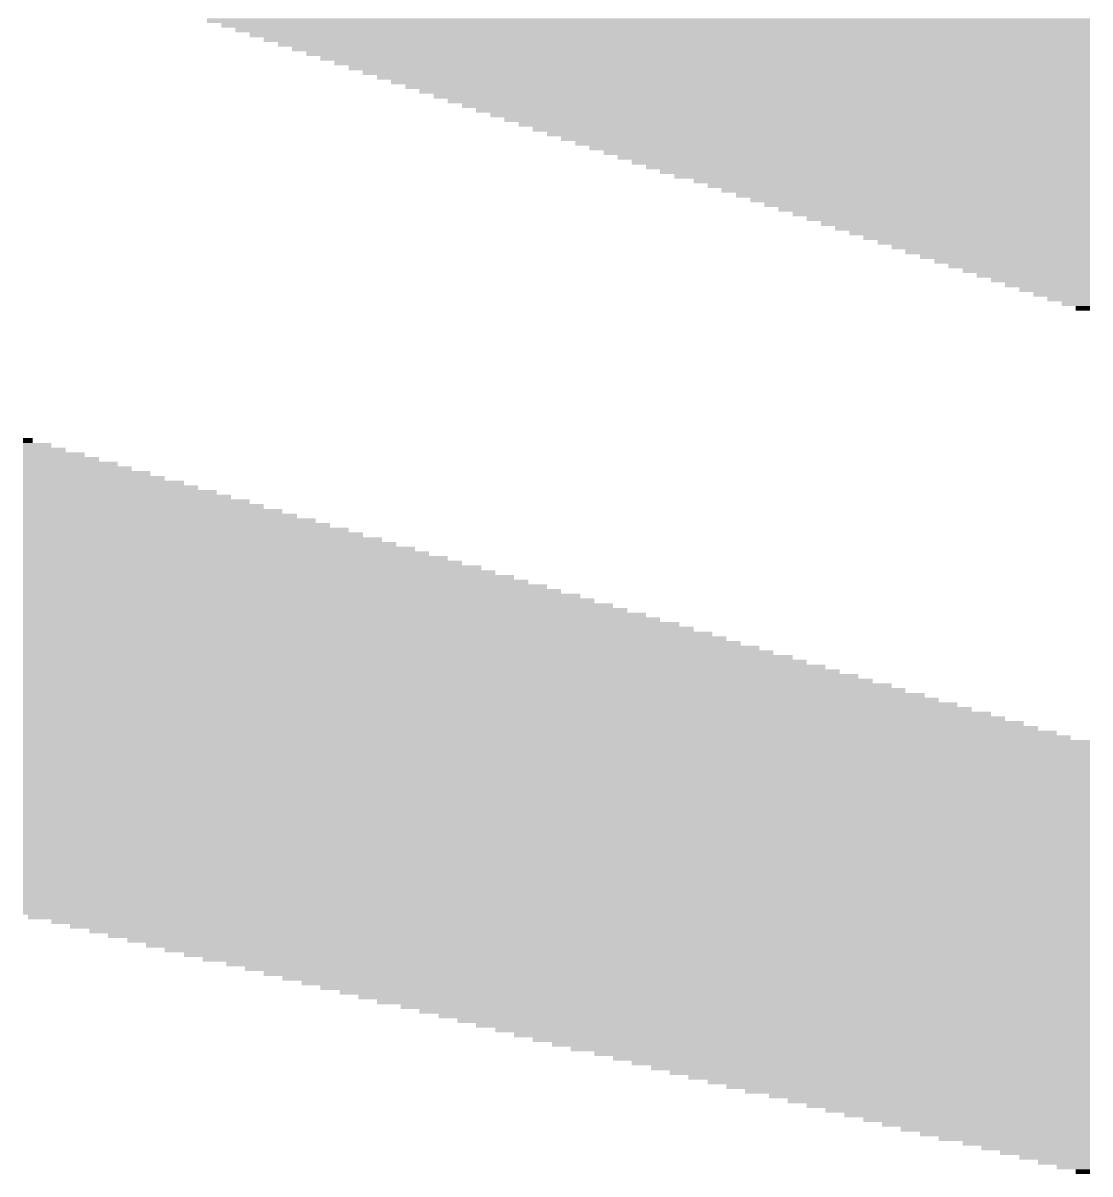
# Model space of a CAD drawing. Extents: x -50 to 50, y -28 to 28.
# Drawn here: x -50.03 to -45.24, y 10.85 to 16.01 of the extents above; entities that cross this region are included whole.
import ezdxf

# ---------------------------------------------------------------- set-up
doc = ezdxf.new("R2010")
doc.units = 0
doc.layers.add('200', color=132, linetype='CONTINUOUS')

# ---------------------------------------------------------------- blocks, each defined once
blk = doc.blocks.new('RECT')
blk.add_solid([(-0.5, -0.5), (0.5, -0.5), (-0.5, 0.5), (0.5, 0.5)])

msp = doc.modelspace()

# ---------------------------------------------------------------- block references
at = {"layer": '200'}
for p, xscale, yscale in [((-47.2224, 16.0232), 3.9599, 0.0211), ((-47.1907, 16.002), 3.8964, 0.0213), ((-47.1589, 15.9808), 3.8329, 0.0211), ((-47.1272, 15.9597), 3.7694, 0.0211), ((-47.0954, 15.9385), 3.7059, 0.0213), ((-47.0637, 15.9173), 3.6424, 0.0211), ((-47.0319, 15.8962), 3.5789, 0.0211), ((-47.0002, 15.875), 3.5154, 0.0213), ((-46.9684, 15.8538), 3.4519, 0.0211), ((-46.9367, 15.8327), 3.3884, 0.0211), ((-46.9049, 15.8115), 3.3249, 0.0213), ((-46.8732, 15.7903), 3.2614, 0.0211), ((-46.8414, 15.7692), 3.1979, 0.0211), ((-46.8097, 15.748), 3.1344, 0.0213), ((-46.7779, 15.7268), 3.0709, 0.0211), ((-46.7462, 15.7057), 3.0074, 0.0211), ((-46.7144, 15.6845), 2.9439, 0.0213), ((-46.6827, 15.6633), 2.8804, 0.0211), ((-46.6509, 15.6422), 2.8169, 0.0211), ((-46.6192, 15.621), 2.7534, 0.0213), ((-46.5874, 15.5998), 2.6899, 0.0211), ((-46.5557, 15.5787), 2.6264, 0.0211), ((-46.5239, 15.5575), 2.5629, 0.0213), ((-46.4922, 15.5363), 2.4994, 0.0211), ((-46.4604, 15.5152), 2.4359, 0.0211), ((-46.4287, 15.494), 2.3724, 0.0213), ((-46.3969, 15.4728), 2.3089, 0.0211), ((-46.3652, 15.4517), 2.2454, 0.0211), ((-46.3334, 15.4305), 2.1819, 0.0213), ((-46.3017, 15.4093), 2.1184, 0.0211), ((-46.2699, 15.3882), 2.0549, 0.0211), ((-46.2382, 15.367), 1.9914, 0.0213), ((-46.2064, 15.3458), 1.9279, 0.0211), ((-46.1747, 15.3247), 1.8644, 0.0211), ((-46.1315, 15.3035), 1.778, 0.0213), ((-46.0997, 15.2823), 1.7145, 0.0211), ((-46.0693, 15.2612), 1.6535, 0.0211), ((-46.0362, 15.24), 1.5875, 0.0213), ((-46.0045, 15.2188), 1.524, 0.0211), ((-45.9727, 15.1977), 1.4605, 0.0211), ((-45.941, 15.1765), 1.397, 0.0213), ((-45.9092, 15.1553), 1.3335, 0.0211), ((-45.8775, 15.1342), 1.27, 0.0211), ((-45.8457, 15.113), 1.2065, 0.0213), ((-45.814, 15.0918), 1.143, 0.0211), ((-45.7822, 15.0707), 1.0795, 0.0211), ((-45.7505, 15.0495), 1.016, 0.0213), ((-45.7187, 15.0283), 0.9525, 0.0211), ((-45.687, 15.0072), 0.889, 0.0211), ((-45.6565, 14.986), 0.828, 0.0213), ((-45.6235, 14.9648), 0.762, 0.0211), ((-45.5917, 14.9437), 0.6985, 0.0211), ((-45.56, 14.9225), 0.635, 0.0213), ((-45.5282, 14.9013), 0.5715, 0.0211), ((-45.4965, 14.8802), 0.508, 0.0211), ((-45.4647, 14.859), 0.4445, 0.0213), ((-45.433, 14.8378), 0.381, 0.0211), ((-45.4012, 14.8167), 0.3175, 0.0211), ((-45.3695, 14.7955), 0.254, 0.0213), ((-45.3377, 14.7743), 0.1905, 0.0211), ((-45.306, 14.7532), 0.127, 0.0211), ((-45.2742, 14.732), 0.0635, 0.0213), ((-50.0063, 14.1393), 0.0432, 0.0211), ((-49.9326, 14.097), 0.1905, 0.0213), ((-49.9643, 14.1182), 0.127, 0.0211), ((-49.8894, 14.0758), 0.2769, 0.0211), ((-49.8577, 14.0547), 0.3404, 0.0211), ((-49.8158, 14.0335), 0.4242, 0.0213), ((-49.784, 14.0123), 0.4877, 0.0211), ((-49.7421, 13.9912), 0.5715, 0.0211), ((-49.6672, 13.9488), 0.7214, 0.0211), ((-49.7103, 13.97), 0.635, 0.0213), ((-49.5935, 13.9065), 0.8687, 0.0213), ((-49.5618, 13.8853), 0.9322, 0.0211), ((-49.6354, 13.9277), 0.7849, 0.0211), ((-49.4881, 13.843), 1.0795, 0.0213), ((-49.5198, 13.8642), 1.016, 0.0211), ((-49.4462, 13.8218), 1.1633, 0.0211), ((-49.4132, 13.8007), 1.2294, 0.0211), ((-49.3713, 13.7795), 1.3132, 0.0213), ((-49.3395, 13.7583), 1.3767, 0.0211), ((-49.2976, 13.7372), 1.4605, 0.0211), ((-49.2227, 13.6948), 1.6104, 0.0211), ((-49.2658, 13.716), 1.524, 0.0213), ((-49.1909, 13.6737), 1.6739, 0.0211), ((-49.149, 13.6525), 1.7577, 0.0213), ((-49.1173, 13.6313), 1.8212, 0.0211), ((-49.0436, 13.589), 1.9685, 0.0213), ((-49.0753, 13.6102), 1.905, 0.0211), ((-49.0004, 13.5678), 2.0549, 0.0211), ((-48.9687, 13.5467), 2.1184, 0.0211), ((-48.9268, 13.5255), 2.2022, 0.0213), ((-48.895, 13.5043), 2.2657, 0.0211), ((-48.8531, 13.4832), 2.3495, 0.0211), ((-48.7782, 13.4408), 2.4994, 0.0211), ((-48.7464, 13.4197), 2.5629, 0.0211), ((-48.8213, 13.462), 2.413, 0.0213), ((-48.7045, 13.3985), 2.6467, 0.0213), ((-48.6728, 13.3773), 2.7102, 0.0211), ((-48.5991, 13.335), 2.8575, 0.0213), ((-48.6308, 13.3562), 2.794, 0.0211), ((-48.5559, 13.3138), 2.9439, 0.0211), ((-48.5242, 13.2927), 3.0074, 0.0211), ((-48.4823, 13.2715), 3.0912, 0.0213), ((-48.4505, 13.2503), 3.1547, 0.0211), ((-48.4188, 13.2292), 3.2182, 0.0211), ((-48.3451, 13.1868), 3.3655, 0.0211), ((-48.3019, 13.1657), 3.4519, 0.0211), ((-48.3768, 13.208), 3.302, 0.0213), ((-48.2702, 13.1445), 3.5154, 0.0213), ((-48.2283, 13.1233), 3.5992, 0.0211), ((-48.1965, 13.1022), 3.6627, 0.0211), ((-48.1546, 13.081), 3.7465, 0.0213), ((-48.1228, 13.0598), 3.81, 0.0211), ((-48.0797, 13.0387), 3.8964, 0.0211), ((-48.0492, 13.0175), 3.9573, 0.0213), ((-48.006, 12.9963), 4.0437, 0.0211), ((-47.9743, 12.9752), 4.1072, 0.0211), ((-47.9323, 12.954), 4.191, 0.0213), ((-47.9006, 12.9328), 4.2545, 0.0211), ((-47.8574, 12.9117), 4.3409, 0.0211), ((-47.8257, 12.8905), 4.4044, 0.0213), ((-47.7838, 12.8693), 4.4882, 0.0211), ((-47.752, 12.8482), 4.5517, 0.0211), ((-47.7101, 12.827), 4.6355, 0.0213), ((-47.6783, 12.8058), 4.699, 0.0211), ((-47.6352, 12.7847), 4.7854, 0.0211), ((-47.6352, 12.7635), 4.7854, 0.0213), ((-47.6352, 12.7423), 4.7854, 0.0211), ((-47.6352, 12.7212), 4.7854, 0.0211), ((-47.6352, 12.7), 4.7854, 0.0213), ((-47.6352, 12.6788), 4.7854, 0.0211), ((-47.6352, 12.6577), 4.7854, 0.0211), ((-47.6352, 12.6365), 4.7854, 0.0213), ((-47.6352, 12.6153), 4.7854, 0.0211), ((-47.6352, 12.5942), 4.7854, 0.0211), ((-47.6352, 12.573), 4.7854, 0.0213), ((-47.6352, 12.5518), 4.7854, 0.0211), ((-47.6352, 12.5307), 4.7854, 0.0211), ((-47.6352, 12.5095), 4.7854, 0.0213), ((-47.6352, 12.4883), 4.7854, 0.0211), ((-47.6352, 12.4672), 4.7854, 0.0211), ((-47.6352, 12.446), 4.7854, 0.0213), ((-47.6352, 12.4248), 4.7854, 0.0211), ((-47.6352, 12.4037), 4.7854, 0.0211), ((-47.6352, 12.3825), 4.7854, 0.0213), ((-47.6352, 12.3613), 4.7854, 0.0211), ((-47.6352, 12.3402), 4.7854, 0.0211), ((-47.6352, 12.319), 4.7854, 0.0213), ((-47.6352, 12.2978), 4.7854, 0.0211), ((-47.6352, 12.2767), 4.7854, 0.0211), ((-47.6352, 12.2555), 4.7854, 0.0213), ((-47.6352, 12.2343), 4.7854, 0.0211), ((-47.6352, 12.2132), 4.7854, 0.0211), ((-47.6352, 12.192), 4.7854, 0.0213), ((-47.6352, 12.1708), 4.7854, 0.0211), ((-47.6352, 12.1497), 4.7854, 0.0211), ((-47.6352, 12.1285), 4.7854, 0.0213), ((-47.6352, 12.1073), 4.7854, 0.0211), ((-47.6352, 12.0862), 4.7854, 0.0211), ((-47.6352, 12.065), 4.7854, 0.0213), ((-47.6352, 12.0438), 4.7854, 0.0211), ((-47.6352, 12.0227), 4.7854, 0.0211), ((-47.6237, 12.0015), 4.7625, 0.0213), ((-47.5717, 11.9803), 4.6584, 0.0211), ((-47.5297, 11.9592), 4.5745, 0.0211), ((-47.4866, 11.938), 4.4882, 0.0213), ((-47.4447, 11.9168), 4.4044, 0.0211), ((-47.4015, 11.8957), 4.318, 0.0211), ((-47.3596, 11.8745), 4.2342, 0.0213), ((-47.3177, 11.8533), 4.1504, 0.0211), ((-47.2745, 11.8322), 4.064, 0.0211), ((-47.2326, 11.811), 3.9802, 0.0213), ((-47.1792, 11.7898), 3.8735, 0.0211), ((-47.1373, 11.7687), 3.7897, 0.0211), ((-47.0954, 11.7475), 3.7059, 0.0213), ((-47.0535, 11.7263), 3.622, 0.0211), ((-47.0103, 11.7052), 3.5357, 0.0211), ((-46.9684, 11.684), 3.4519, 0.0213), ((-46.9252, 11.6628), 3.3655, 0.0211), ((-46.8833, 11.6417), 3.2817, 0.0211), ((-46.8414, 11.6205), 3.1979, 0.0213), ((-46.7881, 11.5993), 3.0912, 0.0211), ((-46.7462, 11.5782), 3.0074, 0.0211), ((-46.703, 11.557), 2.921, 0.0213), ((-46.6611, 11.5358), 2.8372, 0.0211), ((-46.6192, 11.5147), 2.7534, 0.0211), ((-46.576, 11.4935), 2.667, 0.0213), ((-46.5341, 11.4723), 2.5832, 0.0211), ((-46.4922, 11.4512), 2.4994, 0.0211), ((-46.449, 11.43), 2.413, 0.0213), ((-46.4071, 11.4088), 2.3292, 0.0211), ((-46.3537, 11.3877), 2.2225, 0.0211), ((-46.3118, 11.3665), 2.1387, 0.0213), ((-46.2699, 11.3453), 2.0549, 0.0211), ((-46.2267, 11.3242), 1.9685, 0.0211), ((-46.1848, 11.303), 1.8847, 0.0213), ((-46.1429, 11.2818), 1.8009, 0.0211), ((-46.0997, 11.2607), 1.7145, 0.0211), ((-46.0578, 11.2395), 1.6307, 0.0213), ((-46.0159, 11.2183), 1.5469, 0.0211), ((-45.9626, 11.1972), 1.4402, 0.0211), ((-45.9207, 11.176), 1.3564, 0.0213), ((-45.8775, 11.1548), 1.27, 0.0211), ((-45.8356, 11.1337), 1.1862, 0.0211), ((-45.7937, 11.1125), 1.1024, 0.0213), ((-45.7505, 11.0913), 1.016, 0.0211), ((-45.7086, 11.0702), 0.9322, 0.0211), ((-45.6667, 11.049), 0.8484, 0.0213), ((-45.6235, 11.0278), 0.762, 0.0211), ((-45.5816, 11.0067), 0.6782, 0.0211), ((-45.5282, 10.9855), 0.5715, 0.0213), ((-45.4863, 10.9643), 0.4877, 0.0211), ((-45.4444, 10.9432), 0.4039, 0.0211), ((-45.4012, 10.922), 0.3175, 0.0213), ((-45.3593, 10.9008), 0.2337, 0.0211), ((-45.3174, 10.8797), 0.1499, 0.0211), ((-45.2742, 10.8585), 0.0635, 0.0213)]:
    msp.add_blockref('RECT', p, dxfattribs=dict(at, xscale=xscale, yscale=yscale))

doc.saveas('drawing.dxf')
